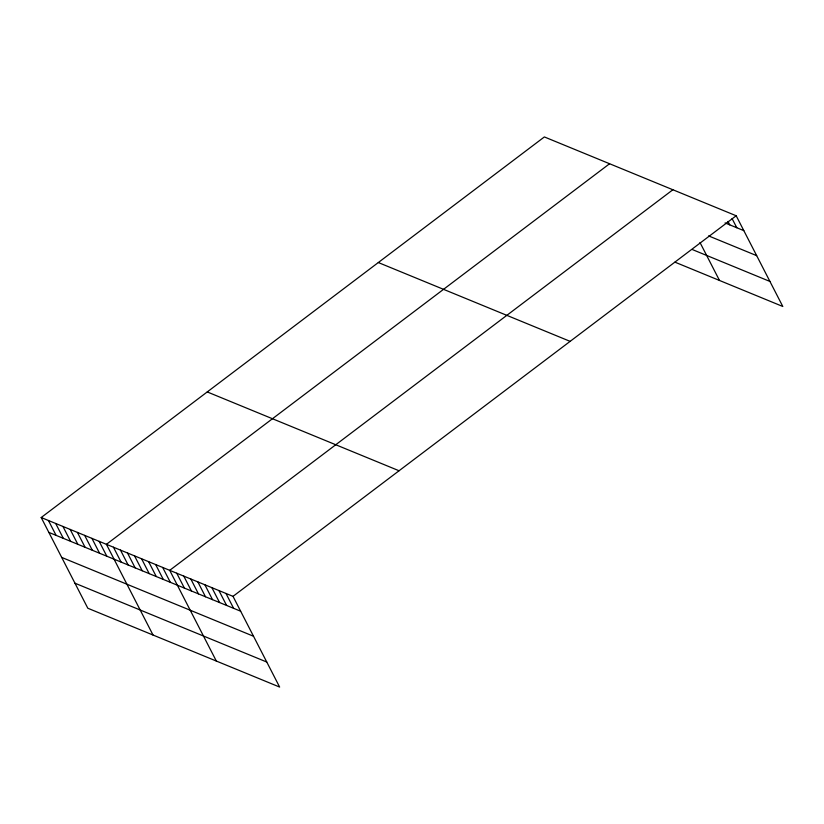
<?xml version="1.0" encoding="UTF-8"?>
<svg xmlns="http://www.w3.org/2000/svg" width="824" height="824" viewBox="0 0 824 824"><rect width="100%" height="100%" fill="white"/><g stroke="black" fill="none" stroke-linecap="round" stroke-linejoin="round"><path stroke-width="1.24" d="M41.2 517.524L233.017 596.349L279.635 687.062L87.818 608.236L41.2 517.524L544.365 136.939L736.182 215.764L782.8 306.477L674.959 262.156M609.585 163.739L106.42 544.324L153.037 635.036M672.878 189.757L169.713 570.342L216.331 661.044M233.017 596.349L736.182 215.764M725.069 222.923L743.814 230.627M708.619 235.911L756.679 255.656M692.572 249.651L769.935 281.447M378.319 262.537L570.136 341.363M207.246 391.936L399.063 470.762M48.832 532.386L240.649 611.212M61.697 557.415L253.514 636.241M74.953 583.196L266.77 662.033M732.083 218.597L736.79 227.733M727.994 221.419L729.755 224.849M700.009 242.534L719.496 280.459M225.982 593.455L233.614 608.318M218.947 590.571L226.59 605.424M211.912 587.677L219.555 602.54M204.888 584.793L212.52 599.645M197.853 581.899L205.485 596.761M190.818 579.004L198.45 593.867M183.783 576.12L191.415 590.973M176.748 573.226L184.391 588.089M162.689 567.448L170.321 582.311M155.654 564.553L163.286 579.416M148.619 561.669L156.251 576.522M141.584 558.775L149.216 573.638M134.549 555.891L142.192 570.744M127.514 552.997L135.157 567.86M120.479 550.102L128.122 564.965M113.455 547.218L121.087 562.071M99.168 541.347L106.811 556.21M91.928 538.371L99.56 553.223M84.676 535.394L92.319 550.247M77.435 532.417L85.068 547.27M70.184 529.441L77.827 544.293M62.943 526.454L70.576 541.317M55.692 523.477L63.324 538.34M48.451 520.5L56.084 535.363"/></g></svg>
